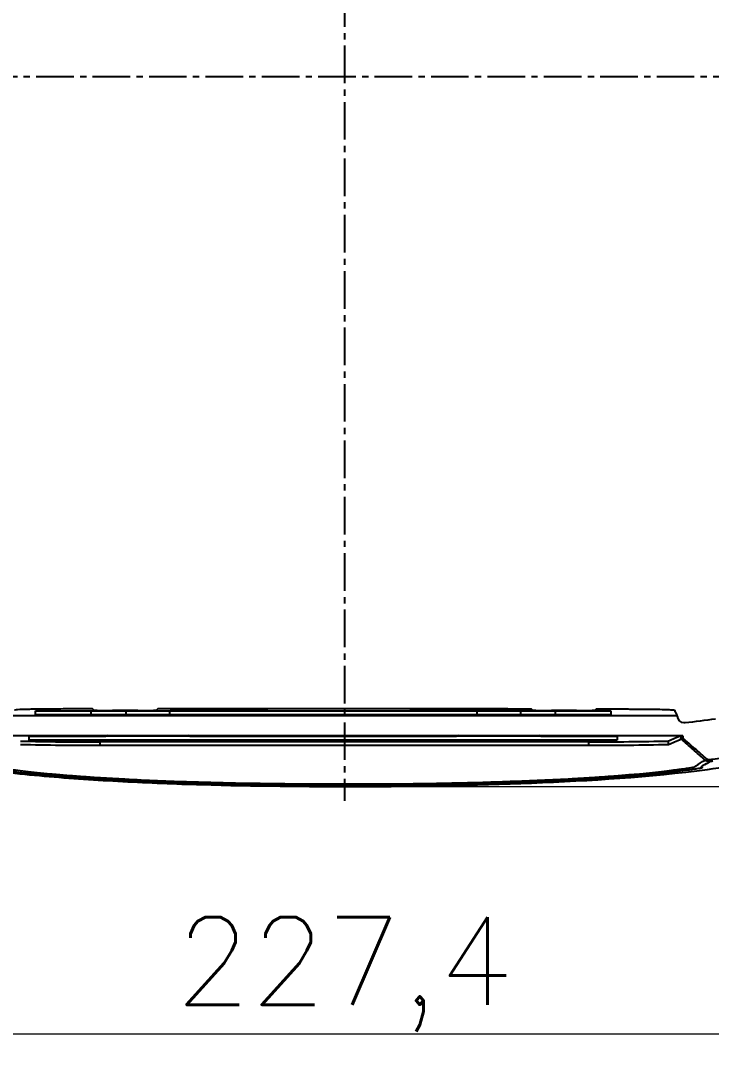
# Model space of a CAD drawing. Header units: millimetres. Extents: x 1677 to 3499, y -182 to 1106.
# Drawn here: x 2377 to 2487.2, y 397.3 to 561 of the extents above; entities that cross this region are included whole.
import ezdxf

# ---------------------------------------------------------------- set-up
doc = ezdxf.new("R2010")
doc.units = ezdxf.units.MM
doc.linetypes.add('CENTERX2', pattern=[20.32, 12.7, -2.54, 2.54, -2.54])
doc.linetypes.add('点画线', pattern=[18, 12, -2, 2, -2])
doc.layers.add('中心线层', color=1, linetype='CENTERX2', lineweight=25)
doc.layers.add('尺寸线层', color=3, linetype='Continuous', lineweight=18)
doc.styles.get("Standard").update_dxf_attribs({"font": 'txt.shx', "bigfont": 'gbcbig.shx'})
doc.dimstyles.new('ISO-25', dxfattribs={"dimtxt": 3.5, "dimasz": 2.5, "dimexe": 1.25, "dimexo": 0.625, "dimtad": 1, "dimtxsty": 'Standard', "dimcen": 2.5, "dimdle": 5, "dimadec": 0, "dimazin": 0, "dimtfac": 1, "dimtmove": 0, "dimatfit": 3, "dimfxl": 0, "dimarcsym": 0})

# ---------------------------------------------------------------- blocks, each defined once
blk = doc.blocks.new('*X19')
at = {"layer": '尺寸线层', "linetype": 'Continuous'}
for points in [[(2315.02, 399.3), (2323.02, 400.63), (2323.02, 397.97)], [(2542.38, 399.3), (2534.38, 400.63), (2534.38, 397.97)]]:
    blk.add_hatch(color=0, dxfattribs=at).paths.add_polyline_path(points, flags=0)
at = {"layer": '尺寸线层', "color": 0, "linetype": 'Continuous'}
for p, q in [((2315.02, 552.11), (2315.02, 397.3)), ((2542.38, 552.11), (2542.38, 397.3)), ((2315.02, 399.3), (2542.38, 399.3))]:
    blk.add_line(p, q, dxfattribs=at)
at = {"layer": '尺寸线层', "color": 0, "insert": (2428.7, 408.82), "char_height": 14, "width": 82, "attachment_point": 5}
blk.add_mtext('227,4', dxfattribs=at)
blk = doc.blocks.new('*X20')
at = {"layer": '尺寸线层', "linetype": 'Continuous'}
for points in [[(2602, 665.44), (2600.66, 657.44), (2603.33, 657.44)], [(2602, 438.79), (2600.66, 446.79), (2603.33, 446.79)]]:
    blk.add_hatch(color=0, dxfattribs=at).paths.add_polyline_path(points, flags=0)
at = {"layer": '尺寸线层', "color": 0, "linetype": 'Continuous'}
for p, q in [((2428.7, 665.44), (2604, 665.44)), ((2602, 438.79), (2602, 665.44)), ((2428.7, 438.79), (2604, 438.79))]:
    blk.add_line(p, q, dxfattribs=at)
at = {"layer": '尺寸线层', "color": 0, "insert": (2592.47, 552.11), "char_height": 14, "width": 82, "attachment_point": 5, "rotation": 90}
blk.add_mtext('226,6', dxfattribs=at)

msp = doc.modelspace()

# ---------------------------------------------------------------- linework, layer by layer
at = {"layer": '中心线层', "linetype": '点画线', "ltscale": 0.5}
for p, q in [((2428.7, 665.02), (2428.7, 436.48)), ((2316.5, 552.11), (2533.88, 552.11))]:
    msp.add_line(p, q, dxfattribs=at)
at = {"layer": '中心线层', "color": 7, "linetype": 'Continuous', "lineweight": 25}
for p, q in [((2379.4, 450.85), (2388.28, 450.85)), ((2379.4, 450.2), (2379.4, 450.85)), ((2388.28, 450.85), (2388.28, 450.84)), ((2388.28, 450.84), (2393.8, 450.84)), ((2388.28, 450.21), (2388.28, 450.84)), ((2388.7, 450.96), (2388.48, 451.18)), ((2395.7, 450.93), (2391.7, 450.93)), ((2393.8, 450.85), (2400.8, 450.85)), ((2393.8, 450.84), (2393.8, 450.85)), ((2393.8, 450.84), (2393.8, 450.21)), ((2398.93, 451.19), (2398.7, 450.96)), ((2400.8, 450.85), (2400.8, 450.84)), ((2400.8, 450.84), (2449.8, 450.84)), ((2400.8, 450.21), (2400.8, 450.84)), ((2416.48, 450.98), (2400.9, 450.98)), ((2400.9, 450.98), (2400.9, 450.9)), ((2400.9, 450.9), (2416.48, 450.9)), ((2453, 451.19), (2404.18, 451.19)), ((2416.48, 450.9), (2416.48, 450.98)), ((2440.49, 450.94), (2439.1, 450.94)), ((2439.1, 450.94), (2439.1, 450.93)), ((2439.1, 450.93), (2440.49, 450.93)), ((2449.8, 450.84), (2449.8, 450.85)), ((2449.8, 450.85), (2456.8, 450.85)), ((2449.8, 450.84), (2449.8, 450.21)), ((2454.76, 451.19), (2453, 451.19)), ((2456.8, 450.85), (2456.8, 450.84)), ((2456.8, 450.84), (2462.31, 450.84)), ((2456.8, 450.21), (2456.8, 450.84)), ((2458.3, 450.94), (2456.91, 450.94)), ((2456.91, 450.93), (2458.3, 450.93)), ((2458.3, 450.93), (2458.3, 450.94)), ((2458.7, 450.96), (2458.47, 451.19)), ((2465.7, 450.93), (2461.7, 450.93)), ((2462.31, 450.85), (2471.2, 450.85)), ((2462.31, 450.84), (2462.31, 450.85)), ((2462.31, 450.84), (2462.31, 450.21)), ((2468.92, 451.18), (2468.7, 450.96)), ((2471.2, 450.85), (2471.2, 450.2)), ((2375.61, 450.11), (2481.78, 450.11)), ((2388.28, 450.2), (2379.4, 450.2)), ((2388.28, 450.21), (2388.28, 450.2)), ((2393.8, 450.21), (2388.28, 450.21)), ((2393.8, 450.2), (2393.8, 450.21)), ((2400.8, 450.2), (2393.8, 450.2)), ((2400.8, 450.21), (2400.8, 450.2)), ((2449.8, 450.21), (2400.8, 450.21)), ((2449.8, 450.2), (2449.8, 450.21)), ((2456.8, 450.2), (2449.8, 450.2)), ((2456.8, 450.21), (2456.8, 450.2)), ((2462.31, 450.21), (2456.8, 450.21)), ((2462.31, 450.2), (2462.31, 450.21)), ((2471.2, 450.2), (2462.31, 450.2)), ((2481.78, 450.11), (2481.77, 450.12)), ((2481.78, 450.04), (2481.78, 450.11)), ((2482.84, 448.98), (2483.03, 448.98)), ((2482.69, 446.9), (2374.71, 446.9)), ((2378.4, 446.81), (2390.39, 446.81)), ((2378.4, 446.16), (2378.4, 446.81)), ((2472.2, 446.16), (2378.4, 446.16)), ((2467.7, 445.93), (2389.7, 445.93)), ((2389.7, 445.4), (2389.7, 445.93)), ((2389.7, 445.4), (2467.7, 445.4)), ((2390.39, 446.81), (2390.46, 446.86)), ((2416.48, 446.11), (2400.9, 446.11)), ((2400.9, 446.11), (2400.9, 446.03)), ((2400.9, 446.03), (2416.48, 446.03)), ((2404.14, 446.86), (2404.21, 446.81)), ((2404.21, 446.81), (2446.39, 446.81)), ((2416.48, 446.03), (2416.48, 446.11)), ((2440.49, 446.08), (2439.1, 446.08)), ((2439.1, 446.08), (2439.1, 446.07)), ((2439.1, 446.07), (2440.49, 446.07)), ((2446.39, 446.81), (2446.46, 446.86)), ((2458.3, 446.08), (2456.91, 446.08)), ((2456.91, 446.07), (2458.3, 446.07)), ((2458.3, 446.07), (2458.3, 446.08)), ((2460.14, 446.86), (2460.21, 446.81)), ((2460.21, 446.81), (2472.2, 446.81)), ((2467.7, 445.4), (2467.7, 445.93)), ((2472.2, 446.81), (2472.2, 446.16)), ((2480.4, 445.51), (2480.4, 446.04)), ((2482.39, 446.37), (2482.39, 446.9)), ((2482.39, 446.37), (2482.39, 446.37)), ((2482.39, 446.37), (2486.22, 443)), ((2487.04, 442.76), (2487.01, 442.76)), ((2430.95, 438.93), (2430.94, 438.92)), ((2430.94, 438.92), (2430.94, 438.91))]:
    msp.add_line(p, q, dxfattribs=at)
at = {"layer": '中心线层', "color": 8, "linetype": 'Continuous', "lineweight": 25}
for p, q in [((2440.49, 450.93), (2440.49, 450.94)), ((2440.69, 450.95), (2440.69, 450.93)), ((2456.71, 450.93), (2456.71, 450.95)), ((2456.91, 450.94), (2456.91, 450.93)), ((2440.49, 446.07), (2440.49, 446.08)), ((2440.69, 446.08), (2440.69, 446.06)), ((2456.71, 446.06), (2456.71, 446.08)), ((2456.91, 446.08), (2456.91, 446.07))]:
    msp.add_line(p, q, dxfattribs=at)
at = {"layer": '中心线层', "color": 7, "linetype": 'Continuous', "lineweight": 25}
for points in [[(2393.68, 445.99), (2392.53, 445.99), (2391.48, 446), (2390.65, 446.01), (2390.12, 446.02), (2389.93, 446.03), (2390.12, 446.04), (2390.65, 446.04), (2391.48, 446.05), (2392.53, 446.06), (2393.68, 446.06), (2394.84, 446.06), (2395.89, 446.05), (2396.72, 446.04), (2397.25, 446.04), (2397.43, 446.03), (2397.25, 446.02), (2396.72, 446.01), (2395.89, 446), (2394.84, 445.99), (2393.68, 445.99)], [(2463.68, 445.99), (2462.53, 445.99), (2461.48, 446), (2460.65, 446.01), (2460.12, 446.02), (2459.93, 446.03), (2460.12, 446.04), (2460.65, 446.04), (2461.48, 446.05), (2462.53, 446.06), (2463.68, 446.06), (2464.84, 446.06), (2465.89, 446.05), (2466.72, 446.04), (2467.25, 446.04), (2467.43, 446.03), (2467.25, 446.02), (2466.72, 446.01), (2465.89, 446), (2464.84, 445.99), (2463.68, 445.99)], [(2482.69, 446.9), (2482.69, 446.63), (2482.69, 446.51)], [(2430.94, 438.78), (2430.94, 438.85), (2430.94, 438.91)]]:
    msp.add_lwpolyline(points, dxfattribs=at)
for centre, radius, start, end in [((2386.48, 811.69), 365.77, 268.5151, 270.5043), ((2386.61, 826.13), 380.74, 268.5542, 270.4652), ((2440.53, 453.14), 7.07, 269.6475, 271.2618), ((2440.53, 439.02), 7.04, 88.7375, 90.3575), ((2448.7, 42.88), 403.28, 88.8616, 91.1383), ((2448.7, 849.27), 403.29, 268.8616, 271.1383), ((2456.87, 453.2), 7.13, 268.7471, 270.3479), ((2456.87, 439.02), 7.04, 89.6425, 91.2625), ((2470.67, 841.41), 395.48, 269.5704, 271.4101), ((2470.79, 826.15), 380.76, 269.5348, 271.4457)]:
    msp.add_arc(centre, radius, start, end, dxfattribs=at)
for centre, major_axis, ratio, start_param, end_param in [((2391.7, 450.96), (3, 0), 0.008728, 3.141593, 4.712358), ((2395.7, 450.96), (3, 0), 0.008728, 4.712358, 6.283185), ((2440.49, 450.95), (0.2, 0), 0.008728, 4.712389, 6.186063), ((2440.49, 450.93), (0.2, 0), 0.008728, 0.097122, 1.570796), ((2448.7, 450.94), (8.05, 0), 0.008728, 0.097122, 3.04447), ((2448.7, 450.94), (8.05, 0), 0.008728, 3.238715, 6.186063), ((2456.91, 450.95), (0.2, 0), 0.008728, 3.238715, 4.712389), ((2456.91, 450.93), (0.2, 0), 0.008728, 1.570796, 3.04447), ((2461.7, 450.96), (3, 0), 0.008728, 3.141593, 4.712358), ((2465.7, 450.96), (3, 0), 0.008728, 4.712358, 6.283185), ((2482.84, 450.04), (-1.06, 0), 0.999977, 0, 1.570796)]:
    msp.add_ellipse(centre, major_axis=major_axis, ratio=ratio, start_param=start_param, end_param=end_param, dxfattribs=at)
for points, knots in [([(2428.7, 665.44), (2420.45, 665.44), (2412.2, 665.34), (2395.7, 664.81), (2387.46, 664.39), (2375.09, 663.25), (2370.96, 662.78), (2362.78, 661.52), (2358.71, 660.74), (2352.68, 659.14), (2350.68, 658.54), (2346.72, 657.12), (2344.74, 656.31), (2340.93, 654.43), (2339.09, 653.37), (2335.57, 650.94), (2333.89, 649.55), (2330.86, 646.53), (2329.49, 644.89), (2327.04, 641.4), (2325.96, 639.53), (2323.12, 633.82), (2321.76, 629.83), (2319.6, 621.69), (2318.82, 617.61), (2317.58, 609.45), (2317.11, 605.36), (2315.99, 593.1), (2315.59, 584.91), (2315.09, 568.52), (2315, 560.32), (2315.02, 552.11)], [0, 0, 0, 0, 11534.418464, 11534.418464, 23068.836929, 23068.836929, 28836.046161, 28836.046161, 34603.255393, 34603.255393, 37486.860009, 37486.860009, 40370.464625, 40370.464625, 43254.069241, 43254.069241, 46137.673857, 46137.673857, 49021.278473, 49021.278473, 51904.883089, 51904.883089, 57672.092322, 57672.092322, 63439.301554, 63439.301554, 69206.510786, 69206.510786, 80740.92925, 80740.92925, 92275.347715, 92275.347715, 92275.347715, 92275.347715]), ([(2542.38, 552.11), (2542.39, 560.36), (2542.31, 568.61), (2541.8, 585.09), (2541.39, 593.34), (2540.25, 605.7), (2539.77, 609.83), (2538.5, 618.01), (2537.71, 622.08), (2536.09, 628.1), (2535.47, 630.1), (2534.03, 634.05), (2533.2, 636.02), (2531.28, 639.82), (2530.2, 641.65), (2527.72, 645.13), (2526.31, 646.79), (2523.24, 649.78), (2521.59, 651.12), (2518.06, 653.52), (2516.19, 654.58), (2510.46, 657.36), (2506.46, 658.7), (2498.31, 660.82), (2494.23, 661.59), (2486.07, 662.82), (2481.98, 663.28), (2469.71, 664.4), (2461.52, 664.81), (2445.12, 665.34), (2436.91, 665.44), (2428.7, 665.44)], [0, 0, 0, 0, 12535.246805, 12535.246805, 25071.666509, 25071.666509, 31339.87636, 31339.87636, 37608.086212, 37608.086212, 40742.191138, 40742.191138, 43876.296064, 43876.296064, 47010.40099, 47010.40099, 50144.505916, 50144.505916, 53278.610842, 53278.610842, 56412.715768, 56412.715768, 62680.92562, 62680.92562, 68949.135472, 68949.135472, 75217.345324, 75217.345324, 87753.765027, 87753.765027, 100290.184731, 100290.184731, 100290.184731, 100290.184731]), ([(2315.03, 552.11), (2315.03, 543.83), (2315.12, 531.4), (2315.72, 516.9), (2316.12, 510.68), (2316.43, 506.54), (2316.6, 504.47), (2317.17, 498.25), (2317.66, 494.1), (2318.96, 485.81), (2319.78, 481.68), (2321.47, 475.59), (2322.1, 473.58), (2323.22, 470.6), (2323.62, 469.62), (2324.49, 467.66), (2324.95, 466.69), (2325.94, 464.79), (2326.47, 463.85), (2327.6, 462.03), (2328.2, 461.15), (2330.13, 458.55), (2331.57, 456.91), (2334.73, 453.96), (2336.42, 452.64), (2340.01, 450.3), (2341.91, 449.27), (2344.82, 447.91), (2345.81, 447.49), (2347.78, 446.71), (2348.78, 446.35), (2351.79, 445.33), (2353.83, 444.75), (2359.98, 443.21), (2364.14, 442.46), (2372.45, 441.26), (2376.62, 440.81), (2384.96, 440.09), (2389.14, 439.81), (2397.5, 439.37), (2401.68, 439.21), (2414.23, 438.85), (2422.59, 438.8), (2430.94, 438.78)], [0, 0, 0, 0, 14879.113872, 22318.670808, 26038.449276, 26038.449276, 29758.227744, 29758.227744, 37197.78468, 37197.78468, 44637.341616, 44637.341616, 48357.120084, 48357.120084, 50217.009318, 50217.009318, 52076.898552, 52076.898552, 53936.787786, 53936.787786, 55796.67702, 55796.67702, 59516.455488, 59516.455488, 63236.233956, 63236.233956, 66956.012424, 66956.012424, 68815.901658, 68815.901658, 70675.790892, 70675.790892, 74395.56936, 74395.56936, 81835.126295, 81835.126295, 89274.683231, 89274.683231, 96714.240167, 96714.240167, 104153.797103, 104153.797103, 119032.910975, 119032.910975, 119032.910975, 119032.910975]), ([(2430.94, 438.78), (2440.14, 438.81), (2449.35, 438.96), (2467.91, 439.72), (2477.3, 440.3), (2491.3, 442.13), (2495.98, 442.91), (2505.18, 445.11), (2509.7, 446.52), (2516.2, 449.63), (2518.32, 450.84), (2522.24, 453.59), (2524.07, 455.15), (2527.41, 458.68), (2528.9, 460.63), (2531.47, 464.7), (2532.56, 466.83), (2534.47, 471.23), (2535.27, 473.5), (2536.64, 478.02), (2537.21, 480.3), (2538.71, 487.15), (2539.41, 491.75), (2541.08, 505.6), (2541.61, 514.92), (2542.29, 533.51), (2542.39, 542.81), (2542.38, 552.11)], [0, 0, 0, 0, 15154.818053, 15154.818053, 30571.743456, 30571.743456, 38280.206157, 38280.206157, 45988.668858, 45988.668858, 49842.900209, 49842.900209, 53697.13156, 53697.13156, 57551.36291, 57551.36291, 61405.594261, 61405.594261, 65259.825612, 65259.825612, 69114.056962, 69114.056962, 76822.519664, 76822.519664, 92239.445067, 92239.445067, 107655.090974, 107655.090974, 107655.090974, 107655.090974]), ([(2388.48, 451.18), (2387.88, 451.18), (2387.29, 451.17), (2386.13, 451.17), (2385.57, 451.17), (2384.48, 451.16), (2383.95, 451.16), (2382.93, 451.15), (2382.44, 451.15), (2381.06, 451.14), (2380.27, 451.13), (2379.24, 451.11), (2378.93, 451.11), (2378.37, 451.1), (2378.12, 451.1), (2377.45, 451.08), (2377.12, 451.07), (2376.61, 451.05), (2376.44, 451.04), (2376.08, 451), (2376.05, 450.98), (2376.04, 450.96)], [0, 0, 0, 0, 3492.485215, 3492.485215, 6984.970429, 6984.970429, 10477.455644, 10477.455644, 13969.940859, 13969.940859, 20954.911288, 20954.911288, 24447.396503, 24447.396503, 27939.881718, 27939.881718, 34924.852147, 34924.852147, 41909.822577, 41909.822577, 55879.763435, 55879.763435, 55879.763435, 55879.763435]), ([(2468.92, 451.18), (2470.18, 451.17), (2471.38, 451.17), (2472.8, 451.16), (2473.08, 451.16), (2473.64, 451.16), (2473.91, 451.16), (2474.7, 451.15), (2475.2, 451.15), (2476.13, 451.14), (2476.57, 451.13), (2477.17, 451.13), (2477.37, 451.13), (2477.74, 451.12), (2477.92, 451.12), (2478.78, 451.11), (2479.31, 451.1), (2480.16, 451.07), (2480.47, 451.06), (2480.93, 451.04), (2481.07, 451.03), (2481.27, 451.01), (2481.31, 450.99), (2481.36, 450.97), (2481.36, 450.96), (2481.39, 450.86), (2481.43, 450.77), (2481.51, 450.58), (2481.55, 450.49), (2481.63, 450.35), (2481.65, 450.31), (2481.71, 450.22), (2481.74, 450.17), (2481.77, 450.12)], [0, 0, 0, 0, 2852.30724, 2852.30724, 3565.38405, 3565.38405, 4278.46086, 4278.46086, 5704.61448, 5704.61448, 7130.7681, 7130.7681, 7843.84491, 7843.84491, 8556.92172, 8556.92172, 11409.22896, 11409.22896, 14261.536201, 14261.536201, 17113.843441, 17113.843441, 19966.150681, 19966.150681, 22818.457921, 22818.457921, 45636.915842, 45636.915842, 68455.373763, 68455.373763, 79864.602723, 79864.602723, 91273.831684, 91273.831684, 91273.831684, 91273.831684]), ([(2390.46, 446.86), (2390.46, 446.86), (2390.46, 446.86), (2390.48, 446.86), (2390.5, 446.86), (2390.54, 446.86), (2390.58, 446.86), (2390.64, 446.86), (2390.7, 446.86), (2390.79, 446.87), (2390.92, 446.87), (2391.09, 446.87), (2391.28, 446.87), (2391.54, 446.87), (2391.9, 446.87), (2392.52, 446.88), (2393.31, 446.88), (2394.3, 446.88), (2395.26, 446.88), (2396.27, 446.88), (2397.3, 446.88), (2398.32, 446.88), (2399.33, 446.88), (2400.3, 446.88), (2401.28, 446.88), (2402.08, 446.88), (2402.69, 446.87), (2403.13, 446.87), (2403.52, 446.87), (2403.79, 446.87), (2403.97, 446.86), (2404.06, 446.86), (2404.12, 446.86), (2404.13, 446.86), (2404.14, 446.86)], [0, 0, 0, 0, 1296.529036, 2593.903522, 3899.879446, 5222.061431, 6567.779391, 7943.987219, 9357.18879, 10813.392385, 13502.453231, 16302.066998, 19013.892196, 21780.184502, 27017.386364, 32616.446043, 43508.398275, 53863.220804, 65053.42407, 74932.426896, 86579.709273, 98210.438886, 108128.465797, 119309.069342, 129639.062561, 140472.493743, 146070.273035, 151349.16008, 157027.454021, 162355.141443, 165211.339417, 167927.284962, 170557.144722, 173160.464394, 173160.464394, 173160.464394, 173160.464394]), ([(2446.46, 446.86), (2446.46, 446.86), (2446.46, 446.86), (2446.48, 446.86), (2446.5, 446.86), (2446.54, 446.86), (2446.58, 446.86), (2446.64, 446.86), (2446.7, 446.86), (2446.79, 446.87), (2446.92, 446.87), (2447.09, 446.87), (2447.28, 446.87), (2447.54, 446.87), (2447.9, 446.87), (2448.52, 446.88), (2449.31, 446.88), (2450.3, 446.88), (2451.26, 446.88), (2452.27, 446.88), (2453.3, 446.88), (2454.32, 446.88), (2455.33, 446.88), (2456.3, 446.88), (2457.28, 446.88), (2458.08, 446.88), (2458.69, 446.87), (2459.13, 446.87), (2459.52, 446.87), (2459.79, 446.87), (2459.97, 446.86), (2460.06, 446.86), (2460.12, 446.86), (2460.13, 446.86), (2460.14, 446.86)], [0, 0, 0, 0, 1329.037353, 2658.941284, 3997.662247, 5352.99554, 6732.454861, 8143.168464, 9591.8033, 11084.518302, 13841.002676, 16710.811334, 19490.63112, 22326.283073, 27694.798076, 33434.241947, 44599.290393, 55213.739956, 66684.529182, 76811.206616, 88750.552995, 100672.929405, 110839.611191, 122300.557772, 132889.551969, 143994.613945, 149732.748936, 155143.99502, 160964.661553, 166425.933295, 169353.745823, 172137.789397, 174833.588854, 177502.182951, 177502.182951, 177502.182951, 177502.182951]), ([(2482.39, 446.9), (2482.39, 446.9), (2482.43, 446.9), (2482.54, 446.9), (2482.61, 446.9), (2482.69, 446.9)], [0, 0, 0, 0, 7149.642659, 7149.642659, 14299.285318, 14299.285318, 14299.285318, 14299.285318]), ([(2487.04, 442.76), (2487.03, 442.76), (2487.02, 442.76), (2486.87, 442.75), (2486.73, 442.75), (2486.53, 442.81), (2486.46, 442.84), (2486.34, 442.91), (2486.28, 442.95), (2486.14, 443.07), (2486.06, 443.14), (2485.91, 443.28), (2485.83, 443.35), (2485.59, 443.56), (2485.43, 443.7), (2484.95, 444.12), (2484.63, 444.4), (2483.67, 445.25), (2483.03, 445.81), (2482.4, 446.37)], [0, 0, 0, 0, 214.142718, 214.142718, 4001.268316, 4001.268316, 5903.541043, 5903.541043, 7805.81377, 7805.81377, 10649.984146, 10649.984146, 13494.154522, 13494.154522, 19182.495275, 19182.495275, 30559.176779, 30559.176779, 53312.539789, 53312.539789, 53312.539789, 53312.539789]), ([(2482.69, 446.51), (2482.67, 446.5), (2482.64, 446.48), (2482.59, 446.46), (2482.54, 446.44), (2482.51, 446.42), (2482.47, 446.41), (2482.45, 446.4), (2482.43, 446.39), (2482.42, 446.38), (2482.41, 446.38)], [0, 0, 0, 0, 7284.023062, 14155.461944, 20632.250247, 26729.263166, 32461.770291, 37822.086496, 42822.445053, 47476.605514, 47476.605514, 47476.605514, 47476.605514]), ([(2488.96, 443.33), (2488.45, 443.26), (2487.96, 443.19), (2487.3, 443.1), (2487.16, 443.07), (2486.91, 443.05), (2486.81, 443.05), (2486.68, 443.08), (2486.63, 443.1), (2486.54, 443.14), (2486.5, 443.16), (2486.39, 443.25), (2486.29, 443.34), (2486.14, 443.48), (2486.06, 443.55), (2485.82, 443.76), (2485.66, 443.9), (2485.18, 444.32), (2484.86, 444.6), (2483.92, 445.42), (2483.31, 445.96), (2482.69, 446.51)], [0, 0, 0, 0, 11462.255864, 11462.255864, 14696.320118, 14696.320118, 17876.903006, 17876.903006, 19474.509402, 19474.509402, 21072.115799, 21072.115799, 23460.766345, 23460.766345, 25849.41689, 25849.41689, 30626.717981, 30626.717981, 40181.320163, 40181.320163, 58641.38573, 58641.38573, 58641.38573, 58641.38573]), ([(2430.94, 438.91), (2425.56, 438.92), (2420.19, 438.94), (2409.44, 439.1), (2404.06, 439.24), (2393.33, 439.69), (2387.97, 439.99), (2377.25, 440.85), (2371.9, 441.41), (2366.57, 442.24)], [0, 0, 0, 0, 6847.487073, 6847.487073, 13694.974145, 13694.974145, 20542.461218, 20542.461218, 27389.94829, 27389.94829, 27389.94829, 27389.94829]), ([(2371.18, 443), (2371.72, 442.68), (2372.18, 442.38), (2372.71, 442.04), (2372.77, 442), (2372.85, 441.95), (2372.87, 441.94), (2372.89, 441.92), (2372.9, 441.92), (2372.91, 441.91), (2372.95, 441.9), (2372.99, 441.89), (2373.1, 441.87), (2373.16, 441.86), (2373.41, 441.81), (2373.63, 441.78), (2374.18, 441.7), (2374.51, 441.65), (2375.08, 441.57), (2375.29, 441.54), (2375.72, 441.49), (2375.95, 441.46), (2376.68, 441.37), (2377.21, 441.3), (2378.37, 441.17), (2379.01, 441.1), (2380.34, 440.96), (2381.05, 440.89), (2382.52, 440.76), (2383.29, 440.69), (2384.9, 440.55), (2385.72, 440.49), (2387.39, 440.37), (2388.23, 440.31), (2389.52, 440.22), (2389.96, 440.19), (2390.83, 440.14), (2392.13, 440.07), (2395.18, 439.9), (2397.79, 439.78), (2403.02, 439.57), (2406.51, 439.47), (2416.98, 439.24), (2423.96, 439.2), (2430.94, 439.19)], [0, 0, 0, 0, 62306.785265, 62306.785265, 70095.133423, 70095.133423, 72042.220463, 73015.763983, 73015.763983, 73989.307502, 73989.307502, 74962.851022, 74962.851022, 75936.394542, 75936.394542, 77883.481581, 77883.481581, 79830.568621, 79830.568621, 80804.112141, 80804.112141, 81777.65566, 81777.65566, 83724.7427, 83724.7427, 85671.829739, 85671.829739, 87618.916779, 87618.916779, 89566.003819, 89566.003819, 91513.090858, 91513.090858, 93460.177898, 93460.177898, 94433.721417, 94433.721417, 95407.264937, 97354.351977, 101248.526056, 101248.526056, 109036.874214, 109036.874214, 124613.57053, 124613.57053, 124613.57053, 124613.57053]), ([(2430.94, 439.19), (2437.56, 439.2), (2444.17, 439.29), (2454.08, 439.57), (2457.38, 439.69), (2462.33, 439.91), (2463.97, 439.99), (2466.03, 440.1), (2466.65, 440.14), (2467.26, 440.18), (2467.67, 440.2), (2467.88, 440.21), (2468.91, 440.28), (2469.72, 440.34), (2471.33, 440.45), (2472.14, 440.51), (2473.33, 440.61), (2473.73, 440.65), (2474.49, 440.71), (2474.87, 440.75), (2475.97, 440.85), (2476.68, 440.92), (2478.02, 441.06), (2478.66, 441.13), (2479.84, 441.26), (2480.39, 441.32), (2481.13, 441.42), (2481.37, 441.45), (2481.82, 441.5), (2482.03, 441.53), (2482.64, 441.61), (2482.98, 441.66), (2483.57, 441.75), (2483.82, 441.79), (2484.1, 441.83), (2484.19, 441.85), (2484.32, 441.87), (2484.37, 441.88), (2484.45, 441.9), (2484.48, 441.91), (2484.5, 441.92), (2484.5, 441.92), (2484.54, 441.95), (2484.62, 442), (2484.71, 442.06), (2485.23, 442.39), (2485.69, 442.69), (2486.22, 443)], [0, 0, 0, 0, 16779.047911, 16779.047911, 25168.571867, 25168.571867, 29363.333845, 29363.333845, 30412.024339, 30936.369587, 30936.369587, 31460.714834, 31460.714834, 33558.095823, 33558.095823, 35655.476812, 35655.476812, 36704.167306, 36704.167306, 37752.857801, 37752.857801, 39850.23879, 39850.23879, 41947.619779, 41947.619779, 44045.000767, 44045.000767, 45093.691262, 45093.691262, 46142.381756, 46142.381756, 48239.762745, 48239.762745, 50337.143734, 50337.143734, 51385.834229, 51385.834229, 52434.524723, 52434.524723, 53483.215218, 53483.215218, 54531.905712, 54531.905712, 58726.66769, 67116.191646, 67116.191646, 134232.383291, 134232.383291, 134232.383291, 134232.383291]), ([(2487.01, 442.76), (2486.87, 442.74), (2486.73, 442.75), (2486.45, 442.83), (2486.33, 442.9), (2486.22, 443)], [0, 0, 0, 0, 7166.378007, 7166.378007, 14332.756015, 14332.756015, 14332.756015, 14332.756015]), ([(2487.44, 442.82), (2487.41, 442.81), (2487.38, 442.81), (2487.31, 442.8), (2487.27, 442.79), (2487.21, 442.78), (2487.17, 442.78), (2487.12, 442.77), (2487.1, 442.77), (2487.07, 442.77), (2487.05, 442.76), (2487.04, 442.76)], [0, 0, 0, 0, 7792.488534, 7792.488534, 15584.977068, 15584.977068, 23377.465601, 23377.465601, 27273.709868, 27273.709868, 31169.954135, 31169.954135, 31169.954135, 31169.954135]), ([(2430.95, 438.93), (2425.82, 438.95), (2415.57, 438.98), (2401.92, 439.32), (2392.33, 439.78), (2386.8, 440.14), (2383.69, 440.37), (2380.81, 440.62), (2378.26, 440.87), (2376.12, 441.11), (2374.4, 441.32), (2373.12, 441.5), (2372.08, 441.66), (2371.6, 441.77), (2371.49, 441.84), (2371.68, 441.86), (2371.69, 441.89), (2371.69, 441.9)], [0, 0, 0, 0, 14121.175211, 28240.014559, 37610.918951, 40594.16221, 43573.700433, 46564.357561, 49554.769513, 52439.221169, 55324.302325, 58254.657495, 61185.160387, 67318.549067, 73471.977832, 79648.347923, 82018.617801, 82018.617801, 82018.617801, 82018.617801]), ([(2485.64, 441.85), (2485.64, 441.85), (2485.65, 441.83), (2485.82, 441.81), (2485.71, 441.75), (2485.18, 441.64), (2484.12, 441.47), (2482.78, 441.29), (2481, 441.08), (2478.83, 440.84), (2476.29, 440.59), (2472.84, 440.29), (2468.36, 439.97), (2463.02, 439.68), (2457.63, 439.44), (2446.93, 439.06), (2438.04, 438.99), (2430.95, 438.93)], [0, 0, 0, 0, 1858.716059, 8057.200224, 14226.647861, 20371.044924, 23775.766256, 27180.123897, 30535.511606, 33890.254191, 37249.622082, 40609.227713, 46264.883068, 51983.27147, 57777.214515, 63536.772172, 86268.512376, 86268.512376, 86268.512376, 86268.512376])]:
    msp.add_open_spline(points, degree=3, knots=knots, dxfattribs=at)
for points in [[(2404.18, 451.19), (2402.43, 451.19), (2400.68, 451.19), (2398.93, 451.19)], [(2454.76, 451.19), (2455.99, 451.19), (2457.23, 451.19), (2458.47, 451.19)], [(2483.03, 448.98), (2484.65, 449.17), (2486.28, 449.38), (2487.91, 449.61)], [(2390.39, 446.81), (2390.58, 446.81), (2390.76, 446.87), (2390.92, 446.97)], [(2403.68, 446.97), (2403.84, 446.87), (2404.02, 446.81), (2404.21, 446.81)], [(2446.39, 446.81), (2446.58, 446.81), (2446.76, 446.87), (2446.92, 446.97)], [(2459.68, 446.97), (2459.84, 446.87), (2460.02, 446.81), (2460.21, 446.81)], [(2482.39, 446.9), (2481.65, 446.61), (2481.04, 446.33), (2480.4, 446.04)], [(2480.4, 445.51), (2481.04, 445.8), (2481.65, 446.08), (2482.39, 446.37)], [(2430.94, 439.19), (2430.94, 439.03), (2430.94, 438.93), (2430.95, 438.93)]]:
    msp.add_open_spline(points, degree=3, dxfattribs=at)
at = {"layer": '中心线层', "color": 8, "linetype": 'Continuous', "lineweight": 25}
msp.add_open_spline([(2487.01, 442.76), (2486.83, 442.64), (2486.41, 442.35), (2485.48, 441.99), (2485.63, 441.87), (2485.64, 441.85)], degree=3, knots=[0, 0, 0, 0, 8825.804707, 21072.05875, 22161.219522, 22161.219522, 22161.219522, 22161.219522], dxfattribs=at)

# ---------------------------------------------------------------- dimensions: what is measured, and where the dimension line sits
at = {"layer": '尺寸线层'}
dim = msp.add_linear_dim(base=(2601.9979, 665.4376), p1=(2428.6988, 438.7887), p2=(2428.6988, 665.4376), angle=90, dimstyle='ISO-25', override={"dimtxt": 14, "dimasz": 8, "dimexe": 2, "dimexo": 0, "dimgap": 1.524, "dimdec": 1, "dimzin": 0, "dimsah": 1, "dimdle": 8.16, "dimadec": 2, "dimtfill": 1, "dimtolj": 1, "dimtzin": 0}, dxfattribs=at)
dim.commit()
dim.dimension.update_dxf_attribs({"geometry": '*X20', "text_midpoint": (2601.9979, 552.1132)})
dim = msp.add_linear_dim(base=(2542.38, 399.3), p1=(2315.02, 552.11), p2=(2542.38, 552.11), dimstyle='ISO-25', override={"dimtxt": 14, "dimasz": 8, "dimexe": 2, "dimexo": 0, "dimgap": 1.524, "dimdec": 1, "dimzin": 0, "dimsah": 1, "dimdle": 8.16, "dimadec": 2, "dimtfill": 1, "dimtolj": 1, "dimtzin": 0}, dxfattribs=at)
dim.commit()
dim.dimension.update_dxf_attribs({"geometry": '*X19', "text_midpoint": (2428.7, 399.3)})

doc.saveas('drawing.dxf')
